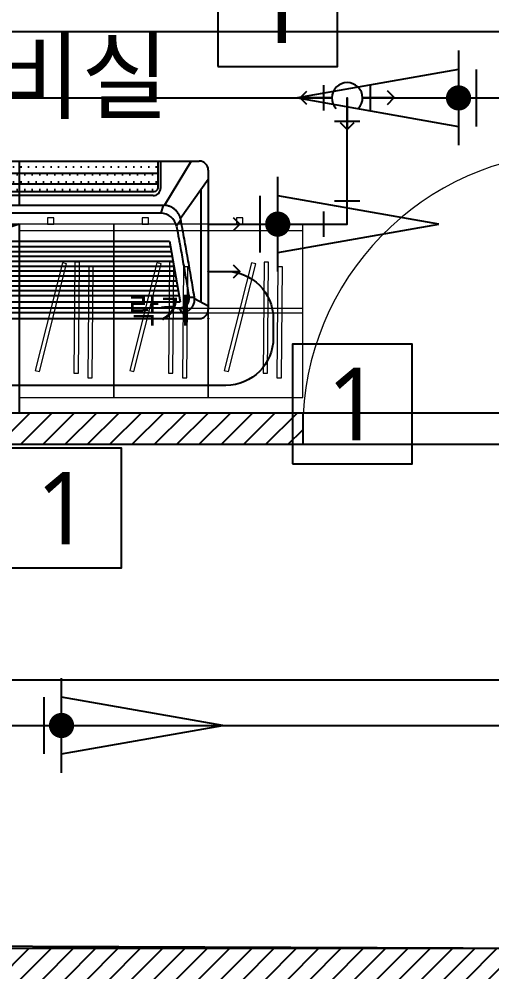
# Model space of a CAD drawing. Extents: x 11551484 to 2613213153046, y -2602833546311 to 14142.
# Drawn here: x 23018418 to 23019918, y -28525168 to -28522143 of the extents above; entities that cross this region are included whole.
import ezdxf
from ezdxf.enums import TextEntityAlignment as Align

# ---------------------------------------------------------------- set-up
doc = ezdxf.new("R2010")
doc.units = 0
doc.header["$LTSCALE"] = 1000
doc.header["$MEASUREMENT"] = 0
doc.header["$PDMODE"] = 35
doc.linetypes.add('DH-HID2', pattern=[1.2000000000000002, 0.8, -0.4])
doc.layers.get('0').update_dxf_attribs({"linetype": 'CONTINUOUS'})
for name, color, linetype in [('03-TEXT', 3, 'CONTINUOUS'), ('04_FUR', 6, 'CONTINUOUS'), ('3 가구-붙박이', 6, 'CONTINUOUS'), ('DVM_DRAIN', 5, 'CONTINUOUS'), ('DVM_DRAIN_MARK', 7, 'CONTINUOUS'), ('DVM_INDOOR', 7, 'CONTINUOUS'), ('DVM_PIPE', 3, 'CONTINUOUS'), ('DVM_ROOM', 2, 'CONTINUOUS'), ('DVM_UNIT_BP', 7, 'CONTINUOUS'), ('DVM_UNIT_DP', 4, 'CONTINUOUS'), ('DVM_UNIT_LP', 3, 'CONTINUOUS'), ('FU-FURM', 251, 'DH-HID2'), ('wall', 3, 'CONTINUOUS'), ('WINDOW', 4, 'CONTINUOUS')]:
    doc.layers.add(name, color=color, linetype=linetype)
doc.layers.add('Arch', color=8, linetype='CONTINUOUS', lineweight=0)
doc.styles.add('DVM_DEFAULT', font='malgun.ttf')
doc.styles.add('맑은 고딕', font='malgun.ttf')
doc.styles.add('코레일둥고', font='H2GTRE.TTF')
pattern_1 = [(45, (-34694.73136349209, 110.6576521303505), (-35.35533905932738, 35.35533905932738), [])]

# ---------------------------------------------------------------- blocks, each defined once
blk = doc.blocks.new('$DorLib2D$00000001')
for p, q in [((0.45, 0.9750000000000001), (0.5000000000000002, 0.9750000000000001)), ((0.45, 0), (0.45, 0.9750000000000001)), ((0.5, 0), (0.5, 0.9750000000000001)), ((0.5, 0), (0.45, 0))]:
    blk.add_line(p, q)
at = {"lineweight": 13}
blk.add_arc((0.475, 0), 0.975, 91.4692835813538, 180, dxfattribs=at)
blk = doc.blocks.new('arrttt')
at = {"layer": 'Arch', "color": 6}
for p, q in [((883190.8091866482, 53558.69435824384), (882890.8091866482, 53558.69435824384)), ((882890.8091866482, 53558.69435824384), (882890.8091866482, 53008.69435824384)), ((883190.8091866482, 53008.69435824384), (883190.8091866482, 53558.69435824384)), ((882958.8985705156, 53496.28628451897), (882955.7710362856, 53144.11944006763)), ((882972.8981335749, 53496.17567644276), (882958.8985705156, 53496.28628451897)), ((882969.7705993449, 53144.00883199142), (882972.8981335749, 53496.17567644276)), ((883002.7963182068, 53482.13487960871), (882999.6687839768, 53129.96803515738)), ((883016.7958812664, 53482.0242715325), (883002.7963182068, 53482.13487960871)), ((883013.6683470361, 53129.85742708117), (883016.7958812664, 53482.0242715325)), ((883126.3991924241, 53476.32548065305), (883039.9940775736, 53134.9086914806)), ((883053.5695452989, 53131.48718946458), (883139.9746601492, 53472.90397863726)), ((883139.9746601492, 53472.90397863726), (883126.3991924241, 53476.32548065305)), ((882890.8091866482, 53291.19435824384), (883190.8091866482, 53291.19435824384)), ((882890.8091866482, 53276.19435824384), (883190.8091866482, 53276.19435824384)), ((882955.7710362856, 53144.11944006763), (882969.7705993449, 53144.00883199142)), ((882999.6687839768, 53129.96803515738), (883013.6683470361, 53129.85742708117)), ((883039.9940775736, 53134.9086914806), (883053.5695452989, 53131.48718946458)), ((883190.8091866482, 53028.69435824384), (882890.8091866482, 53028.69435824384)), ((882890.8091866482, 53008.69435824384), (883190.8091866482, 53008.69435824384)), ((883100.8091866482, 53008.69435824384), (883080.8091866482, 53008.69435824384)), ((883080.8091866482, 53008.69435824384), (883080.8091866482, 52988.69435824384)), ((883100.8091866482, 52988.69435824384), (883100.8091866482, 53008.69435824384)), ((883080.8091866482, 52988.69435824384), (883100.8091866482, 52988.69435824384))]:
    blk.add_line(p, q, dxfattribs=at)
blk = doc.blocks.new('DVM_BACKGROUND')
at = {"layer": 'wall', "ltscale": 10}
h = blk.add_hatch(dxfattribs=at)
h.set_pattern_fill('_USER', color=256, scale=50, angle=45, pattern_type=0)
h.set_pattern_definition(pattern_1)
h.paths.add_polyline_path([(11483101.33441699, -14250165.27273537), (11483101.33441699, -14249350.30844779), (11483101.33441697, -14248172.45241224), (11482901.33441697, -14248172.45241224), (11482901.33441697, -14250865.27273537), (11483101.334417, -14250865.27273537), (11483701.334417, -14250865.27273537), (11485833.83441696, -14250865.27273535), (11485833.83441696, -14250965.27273534), (11485883.83441696, -14250965.27273534), (11485933.83441696, -14250965.27273534), (11485933.83441697, -14250865.27273535), (11487611.33441698, -14250865.27273532), (11487611.33441698, -14250765.27273533), (11486711.33441698, -14250765.27273533), (11484901.334417, -14250765.27273536), (11483101.334417, -14250765.27273537)])
h.paths.add_polyline_path([(11487035.59672494, -14250519.50567434), (11487035.59672494, -14250371.95011878), (11487283.37450271, -14250371.95011878), (11487283.37450271, -14250519.50567434)], flags=9)
h.paths.add_polyline_path([(11485452.37260745, -14250535.64348578), (11485452.37260745, -14250380.31015245), (11486298.928163, -14250380.31015245), (11486298.928163, -14250535.64348578)], flags=9)
h.paths.add_polyline_path([(11483345.26733543, -14248763.00546598), (11483345.26733543, -14248615.44991042), (11483953.26733543, -14248615.44991042), (11483953.26733543, -14248763.00546598)], flags=9)
h.paths.add_polyline_path([(11484017.57913039, -14250535.64922801), (11484017.57913039, -14250377.87145024), (11484635.24579705, -14250377.87145024), (11484635.24579705, -14250535.64922801)], flags=9)
h.paths.add_polyline_path([(11484497.14655977, -14248911.60871928), (11484497.14655977, -14248764.05316373), (11484850.70211533, -14248764.05316373), (11484850.70211533, -14248911.60871928)], flags=9)
h.paths.add_polyline_path([(11484496.49393807, -14248801.81602343), (11484496.49393807, -14248654.26046788), (11484851.27171585, -14248654.26046788), (11484851.27171585, -14248801.81602343)], flags=9)
h.paths.add_polyline_path([(11485363.32209256, -14249918.30686888), (11485363.32209256, -14249469.28311686), (11487415.00284941, -14249469.28311686), (11487415.00284941, -14249918.30686888)], flags=9)
h.paths.add_polyline_path([(11484919.24945913, -14247737.56109879), (11485422.55881165, -14247737.56109879), (11485422.55881165, -14248101.71649447), (11484919.24945913, -14248101.71649447)], flags=9)
h.paths.add_polyline_path([(11486551.77395244, -14247341.34964989), (11487280.46459992, -14247341.34964989), (11487280.46459992, -14247740.45180816), (11486551.77395244, -14247740.45180816)], flags=9)
h.paths.add_polyline_path([(11482261.67988832, -14249525.99063136), (11482261.67988832, -14248811.73451625), (11482660.78204659, -14248811.73451625), (11482660.78204659, -14249525.99063136)], flags=9)
h.paths.add_polyline_path([(11481880.90492341, -14251923.92021739), (11481880.90492341, -14251206.62525336), (11482280.00708168, -14251206.62525336), (11482280.00708168, -14251923.92021739)], flags=9)
h.paths.add_polyline_path([(11481886.7345255, -14249829.5359551), (11481886.7345255, -14249108.18919251), (11482285.83668377, -14249108.18919251), (11482285.83668377, -14249829.5359551)], flags=9)
h.paths.add_polyline_path([(11483748.92647042, -14247341.34964989), (11484473.31208193, -14247341.34964989), (11484473.31208193, -14247740.45180816), (11483748.92647042, -14247740.45180816)], flags=9)
h = blk.add_hatch(dxfattribs=at)
h.set_pattern_fill('_USER', color=256, scale=50, angle=45, pattern_type=0)
h.set_pattern_definition(pattern_1)
h.paths.add_polyline_path([(11482901.33441697, -14250865.27273537), (11482901.33441697, -14255272.95241223), (11483101.33441704, -14255272.95241223), (11483101.334417, -14252465.27273537), (11483101.334417, -14251665.27273537), (11483101.334417, -14250865.27273537)])
h.paths.add_polyline_path([(11485833.83441697, -14251865.27273535), (11485833.83441697, -14252565.27273535), (11485833.83441697, -14255272.95241223), (11485933.83441697, -14255272.95241223), (11485933.83441697, -14254268.70628947), (11485933.83441697, -14253468.70628947), (11485933.83441697, -14252565.27273534), (11488565.83441695, -14252565.27273533), (11488566.33441695, -14252565.77273533), (11488566.33441695, -14252665.27273532), (11488616.33441695, -14252665.27273532), (11488666.33441695, -14252665.27273532), (11488666.33441694, -14252465.27273532), (11485933.83441697, -14252465.27273535), (11485933.83441696, -14251865.27273534)])
h.paths.add_polyline_path([(11488616.33441698, -14255473.45241223), (11488666.33441698, -14255473.45241222), (11488666.33441698, -14255272.95241222), (11488666.33441697, -14253565.27273532), (11488566.33441696, -14253565.27273533), (11488566.33441698, -14255272.95241223), (11488566.33441698, -14255372.95241223), (11488566.33441698, -14255473.45241223)])
h.paths.add_polyline_path([(11481880.90492341, -14254179.65933639), (11481880.90492341, -14253458.56581121), (11482280.00708168, -14253458.56581121), (11482280.00708168, -14254179.65933639)], flags=9)
at = {"layer": '3 가구-붙박이', "ltscale": 30}
blk.add_line((11486711.33441698, -14250165.27273537), (11484901.334417, -14250765.27273537), dxfattribs=at)
blk.add_lwpolyline([(11486711.33441698, -14250765.27273533), (11484901.334417, -14250765.27273533), (11484901.334417, -14250165.27273537), (11486711.33441698, -14250165.27273537)], close=True, dxfattribs=at)
at = {"layer": 'wall', "ltscale": 10}
for p, q in [((11487611.33441698, -14250765.27273533), (11483101.334417, -14250765.27273537)), ((11487611.33441698, -14250765.27273533), (11487611.33441698, -14250865.27273532)), ((11487611.33441698, -14250865.27273533), (11485933.83441697, -14250865.27273535)), ((11488666.33441694, -14252465.27273532), (11485933.83441697, -14252465.27273534))]:
    blk.add_line(p, q, dxfattribs=at)
at = {"layer": '04_FUR', "rotation": 180}
for p in [(12369902.14360363, -14197156.57837713), (12370202.14360363, -14197156.57837713), (12370502.14360363, -14197156.57837713)]:
    blk.add_blockref('arrttt', p, dxfattribs=at)
at = {"layer": 'WINDOW', "xscale": -900, "yscale": -900, "zscale": -900, "rotation": 180}
blk.add_blockref('$DorLib2D$00000001', (11488061.33441698, -14250815.27273532), dxfattribs=at)
at = {"layer": '03-TEXT', "style": '맑은 고딕'}
blk.add_text('직원실/탕비실', height=222.2222222222222, dxfattribs=at).set_placement((11485406.448099, -14249585.17482379), align=Align.TOP_LEFT)
at = {"layer": 'FU-FURM', "style": '코레일둥고'}
blk.add_text('락커', height=80, dxfattribs=at).set_placement((11487056.48561383, -14250479.172341))
blk = doc.blocks.new('DVM_DP_VEC')
at = {"layer": 'DVM_UNIT_DP', "color": 0}
blk.add_line((0, 0), (100, 0), dxfattribs=at)
blk.add_lwpolyline([(78.78679656440357, 21.21320343559637), (100, 0), (78.78679656440357, -21.21320343559637)], dxfattribs=at)
blk.add_point((0, 0), dxfattribs=at)
blk = doc.blocks.new('DVM_LP_VEC')
at = {"layer": 'DVM_UNIT_LP', "color": 0}
blk.add_line((0, 0), (100, 0), dxfattribs=at)
blk.add_lwpolyline([(78.78679656440357, 21.21320343559637), (100, 0), (78.78679656440357, -21.21320343559637)], dxfattribs=at)
blk.add_point((0, 0), dxfattribs=at)
blk = doc.blocks.new('DVM_ID_CST_WF1W_AP_970X135X410_T_BLO')
at = {"layer": 'DVM_INDOOR'}
h = blk.add_hatch(dxfattribs=at)
h.set_pattern_fill('DOTS', color=0, scale=15)
h.set_pattern_definition([(0, (0.0003496646069152121, -0.09714505920308886), (11.90625, 23.8125), [0, -23.8125])])
h.paths.add_polyline_path([(427.7677599780375, 403.0051856108724, 0.414213562372542), (439.7677599780149, 415.0051856108725), (439.767759978015, 426.8167993794647), (-439.7670373938232, 426.8167993794648), (-439.7670373938232, 415.0051856108725, 0.4142135623736464), (-427.7670373938006, 403.0051856108724)])
h.paths.add_polyline_path([(-439.7670373938232, 461.5746551591514), (-439.7670373938232, 426.8167993794648), (439.7677599780149, 426.8167993794647), (439.7677599780149, 461.5746551591515)])
h.paths.add_polyline_path([(-439.7670373938232, 500.0072533002758), (-439.7670373938232, 461.5746551591514), (439.7677599780149, 461.5746551591515), (439.7677599780149, 499.9927466878061)])
at = {"layer": 'DVM_INDOOR', "color": 0}
for p, q in [((-571.4990598701573, 500.0094260231808), (571.5009401298428, 499.990573945807)), ((-545.4900229083936, 500.0089970429732), (-461.030374221046, 359.8761124277978)), ((-448.4634829360526, 499.9926032529292), (-448.4634829360526, 413.5951200376015)), ((0.0003612920958175891, 499.4283078184637), (0.0003612920958175891, 359.8821821272629)), ((448.4642055202443, 499.9926032529292), (448.4642055202443, 413.5951200376015)), ((545.491903168079, 500.0089970429732), (461.0322544807315, 359.8761124277978)), ((-599.9995299350786, 471.5094260270573), (-599.9995299350786, 28.5094260348105)), ((-439.6487621943843, 461.5746551591514), (439.7677599780149, 461.5746551591515)), ((600.0004700649214, 471.4905739496835), (600.0004700649214, 28.49057395743668)), ((-511.5392769307662, 319.3819922798672), (-599.9995299350786, 442.4832492327834)), ((439.7677599780149, 426.8167993794647), (-439.7670373938232, 426.8167993794648)), ((511.5411571904516, 319.3819922798672), (600.001410194764, 442.4832492327834)), ((-576.7856731563688, 410.0078044116944), (-576.7856731563688, 52.8196653084136)), ((576.7863884121195, 410.0078044250793), (576.7863884121194, 52.85681538480305)), ((425.4642055202442, 390.5951200376015), (-425.6456984023123, 390.5951200376034)), ((-461.030374221046, 359.8761124277978), (460.864802429351, 359.8882496373798)), ((-456.7012947595977, 359.876169422287), (-449.8262625753444, 334.7326790564393)), ((448.4619465166802, 334.7329617396376), (-448.4613554322693, 334.7326016648243)), ((456.7053250291463, 359.8881948757862), (449.8132476263348, 334.7342913305408)), ((-513.0335569589384, 313.227332262455), (-499.2988562865949, 293.7900992585036)), ((513.0342722146892, 313.2273322624525), (499.2995715422561, 293.7900992585048)), ((-476.8691402362415, 245.7597731332264), (-511.1463967359131, 53.39360460217856)), ((-476.8691402362433, 245.7597731332266), (476.869855491873, 245.7597731332266)), ((476.8698554918732, 245.7597731332266), (511.1667994104088, 53.39360460217856)), ((-482.6080843217968, 213.5524497389874), (482.6120957862732, 213.5524497389874)), ((-479.7912322273677, 229.3608049009347), (479.7936258101134, 229.3608049009347)), ((-488.1692921244019, 182.3425937984354), (488.1764977134545, 182.3425937984354)), ((-485.3887959221527, 197.9469173546961), (485.3944045107752, 197.9469173546961)), ((-493.6936343020755, 151.3396301165635), (493.7040128416355, 151.3396301165635)), ((-490.9136592278325, 166.9410290689291), (490.9224410662761, 166.9410290689291)), ((-496.4732692096385, 135.7401402014881), (496.4852442549376, 135.7401402014881)), ((-502.0670361433858, 104.3475603224379), (502.082224013861, 104.3475603224379)), ((-499.2525220345811, 120.1427945586584), (499.2660933661667, 120.1427945586584)), ((-556.6926943567372, 63.38787146065474), (-599.9995299350786, 40.60998617261016)), ((-556.1505670930944, 68.44762483789405), (-538.9118146675594, 68.44762483789405)), ((-507.5875860502828, 73.3658791081211), (507.6059446931439, 73.3658791081211)), ((-504.8097190014089, 88.95544768650595), (504.8264821539148, 88.95544768650595)), ((538.9125299232195, 68.46078648941202), (556.1512823488431, 68.44762483789142)), ((556.6937252461644, 63.38770585423581), (600.0004700649214, 40.6899388878962)), ((-509.1673464636715, 33.32039268178002), (-514.6005191329434, 19.49134255372971)), ((-511.1463967359131, 53.39360460217856), (511.1667994104085, 53.39360460217856)), ((509.1680617193318, 33.32039268178002), (-509.1673464636715, 33.32039268178002)), ((0.0003576278308027585, 33.32039268178002), (0.0003881806525782849, 19.49141748498572)), ((509.1680617193318, 33.32039268178002), (514.6012343886863, 19.49134255372709)), ((-571.5, 0), (571.5, 0)), ((-518.588622010773, 19.66940395804837), (-530.8782315779408, 0.008756043305133118)), ((-514.6004580273811, 19.49149241624435), (514.6012343886863, 19.49134255372709)), ((518.5893372665213, 19.66940395804587), (530.8807938719937, -0.008756085566345509))]:
    blk.add_line(p, q, dxfattribs=at)
for points in [[(-439.7670373938232, 499.9927466878061), (-439.7670373938232, 415.0051856108724, 0.414213562372544), (-427.7670373938458, 403.0051856108724)], [(439.7677599780149, 499.9927466878061), (439.7677599780149, 415.0051856108724, -0.414213562372544), (427.7677599780374, 403.0051856108724), (-427.8324047024502, 403.0051856092625)]]:
    blk.add_lwpolyline(points, format="xyb", dxfattribs=at)
for centre, radius, start, end in [((-571.4995299350786, 471.5094260270573), 28.5, 89.99905499171612, 180), ((571.5004700649215, 471.4905739496835), 28.5, 0, 89.99905499171611), ((-425.4634829360526, 413.5951200376015), 23, 180, 270.0000000000001), ((425.4642055202443, 413.5951200376015), 23, 269.9999999999999, 0), ((-448.4613345565796, 282.7326016648281), 52, 90.00002300171, 169.5496180705391), ((448.4619673923672, 282.7329617396417), 52, 10.44983575181685, 90.0000230017069), ((-571.4914828504978, 28.50804584568638), 28.50804711799102, 179.9972260810626, 269.9828821411303), ((571.5085142349991, 28.49195459122097), 28.491955863373, 269.9828783344734, 359.997223620263)]:
    blk.add_arc(centre, radius, start, end, dxfattribs=at)
for points, knots in [([(-461.0303742826957, 359.8761123591447), (-461.0713464346616, 359.8750692814621), (-461.1532895920034, 359.8729831552875), (-461.2761936597879, 359.8695168083795), (-461.3990870283174, 359.8658036399003), (-461.5219685477475, 359.8618194032831), (-461.6448378302766, 359.8575705301053), (-461.7676942754322, 359.853055274809), (-461.8905373081193, 359.8482738952109), (-462.0133663042764, 359.8432257864219), (-462.1361806331149, 359.8379105547832), (-462.2589796612872, 359.8323277492408), (-462.3817627556425, 359.8264769331826), (-462.5045292826762, 359.8203576651851), (-462.6272786086784, 359.8139695041755), (-462.7500100996931, 359.8073120080516), (-462.872723121531, 359.8003847340538), (-462.9954170397657, 359.7931872386685), (-463.1180912197365, 359.785719077657), (-463.2407450265466, 359.7779798060507), (-463.3633778250651, 359.7699689781551), (-463.485988979927, 359.7616861475508), (-463.6085778555334, 359.7531308670995), (-463.7311438160527, 359.7443026889349), (-463.8536862254184, 359.735201164504), (-463.9762044473368, 359.725825844426), (-464.0986978452652, 359.7161762790302), (-464.2211657873941, 359.7062520159616), (-464.3436076645592, 359.6960526060674), (-464.466022991151, 359.6855787508627), (-464.5884113074208, 359.6748311450542), (-464.7107721583591, 359.6638104854534), (-464.8331050889187, 359.6525174694346), (-464.9554096439788, 359.6409527954197), (-465.0776853684074, 359.6291171628666), (-465.1999318068431, 359.6170112718142), (-465.322148504508, 359.6046358246982), (-465.4443350041713, 359.591991519524), (-465.566490857479, 359.5790790753416), (-465.6886155826749, 359.5658991371608), (-465.810708822378, 359.5524526307844), (-466.2961797340772, 359.4979113800378), (-467.0829308002071, 359.4001230329179), (-468.1078434240903, 359.2518765203109), (-468.948107831071, 359.1152589949633), (-469.4795561141054, 359.0203874047833), (-469.757763830245, 358.96814065136), (-469.8396561624802, 358.9526421014348), (-469.9144083598774, 358.9383934583842), (-470.0036569248791, 358.9215354209061), (-470.1265483415398, 358.898084404137), (-470.2942496731052, 358.8657000275525), (-470.7447386649073, 358.7771977634714), (-471.420632381702, 358.63686080852), (-472.2842237151613, 358.4419993154387), (-473.0835486450144, 358.248291742498), (-473.7172857876312, 358.0845318171427), (-474.214906001604, 357.9499895251687), (-474.5851992127812, 357.8469521069631), (-474.9775503908543, 357.734565165359), (-475.3868311734689, 357.6138212067856), (-475.7627834398857, 357.4995286986646), (-476.044915385168, 357.411820157955), (-476.2210385665746, 357.3563328423353), (-476.3158459037693, 357.3265364702408), (-476.3871019437543, 357.3039704138394), (-476.4698564159573, 357.2777478121517), (-476.6240541531895, 357.2277952400953), (-476.8869778133037, 357.1413141223099), (-477.2379323819721, 357.0233284588327), (-477.5915997349873, 356.901488044038), (-477.8634829967755, 356.8057915184335), (-478.04411048101, 356.7412283473702), (-478.1635102402511, 356.6975736385251), (-478.2843023395433, 356.65358412777), (-478.4311243780057, 356.599748699213), (-478.6361386089893, 356.5238821288729), (-479.0057709585676, 356.385330390863), (-479.5163830570007, 356.1888139516696), (-480.1438537238153, 355.9380841488175), (-480.7578777157491, 355.6837925004508), (-481.319616060716, 355.4429168367611), (-481.776812531745, 355.2411492988574), (-482.0982082472904, 355.0961255527544), (-482.367375462675, 354.9726694848951), (-482.586565704346, 354.8709701069396), (-482.7986856454982, 354.7712708946158), (-482.9688148044984, 354.6905224988707), (-483.1563078980475, 354.6006432040908), (-483.3610652749537, 354.5014371676459), (-483.5829787346079, 354.3926959943872), (-483.8219390757313, 354.2742130475985), (-484.0777796983771, 354.1456751578823), (-484.2857610132705, 354.0400221723064), (-484.5034651316319, 353.9277827036945), (-484.7616044446054, 353.7935847174594), (-485.0781018663868, 353.626312733643), (-485.3455089374609, 353.4827433015532), (-485.6556468746339, 353.3146358078919), (-486.0318579974933, 353.1071782588052), (-486.389713230983, 352.9039790274807), (-486.6644523598031, 352.7456936920123), (-487.0049232365975, 352.5479460620298), (-487.50499479632, 352.2510198761146), (-488.0827684004475, 351.8976219102701), (-488.5878569598431, 351.5803847404074), (-489.0359274949788, 351.2916015595021), (-489.4862069984638, 350.9955084603778), (-489.8949910842675, 350.7207921401109), (-490.2566692606083, 350.4726871517047), (-490.5154444893851, 350.2926801723666), (-490.7290939453453, 350.14213290247), (-490.9710650211341, 349.9700844600443), (-491.2452826320132, 349.7726977890177), (-491.6134580776536, 349.5034155614705), (-491.9797672686591, 349.2304865714531), (-492.2942379724946, 348.9913756187578), (-492.5151186913595, 348.8212142618406), (-492.6871045786982, 348.6877670309502), (-492.8382169534605, 348.5694512154574), (-492.9325145094206, 348.4952061210625), (-492.9765505125122, 348.4603752504585), (-493.0100074576278, 348.4338854189892), (-493.0545197365923, 348.39857251684), (-493.1005602406999, 348.3619666597278), (-493.1434181496165, 348.3278451220529), (-493.1720779638731, 348.3049406364512), (-493.1900333940041, 348.290637734463), (-493.1982896020775, 348.2840720380464), (-493.206545853528, 348.2774463073363), (-493.2113630460044, 348.2736593509891), (-493.212703040494, 348.2725614354194), (-493.2128593037244, 348.2723263976803), (-493.2130431638393, 348.2721286997096), (-493.213231095247, 348.2719586536656), (-493.2133937287911, 348.2717845625245), (-493.2135876217787, 348.2717094585419), (-493.2137173005904, 348.2715508008743), (-493.213840825061, 348.2713908896648), (-493.2140195384602, 348.2712936119462), (-493.2141665111958, 348.2711569163496), (-493.214325382892, 348.271027190025), (-493.2145291946103, 348.2709716434575), (-493.2146602122896, 348.2708083031268), (-493.2147730830411, 348.2706415500315), (-493.214947105794, 348.2705346061769), (-493.2150858858383, 348.2703904097029), (-493.215237465959, 348.2702528218735), (-493.2154343123887, 348.2701867911633), (-493.2155726527149, 348.2700357718368), (-493.2157042304216, 348.2698828262788), (-493.215887723627, 348.2697956004833), (-493.216042475635, 348.2696666307442), (-493.216208728526, 348.2695450612396), (-493.2164177863267, 348.2694997228919), (-493.2165497028143, 348.269333575549), (-493.2166573063164, 348.2691635983063), (-493.2168288768526, 348.2690517558729), (-493.2169638343717, 348.2689037053293), (-493.2171115654148, 348.2687620554086), (-493.2173063924531, 348.2686909863878), (-493.2174405289159, 348.2685362574813), (-493.2175680076507, 348.2683797660395), (-493.2177491481359, 348.2682875407698), (-493.2178998358904, 348.2681547695049), (-493.2180625032929, 348.2680291626284), (-493.2182681167451, 348.267978653659), (-493.218403556089, 348.2678190107512), (-493.2185204527279, 348.2676554848833), (-493.2186969347265, 348.2675537230481), (-493.2188394122818, 348.2674133578194), (-493.2189948481148, 348.2672798484408), (-493.2191936783245, 348.2672187730814), (-493.21933618095, 348.2670714396687), (-493.2194721030637, 348.2669221524105), (-493.219658298161, 348.2668388081678), (-493.2204006690727, 348.2662687971999), (-493.2227923919588, 348.2643032180353), (-493.228077013481, 348.2601182474047), (-493.2367489501414, 348.2531475758321), (-493.2489018339609, 348.2434225021821), (-493.2645058486028, 348.2309088944672), (-493.3025320760075, 348.2004040281228), (-493.3594742974965, 348.1546116057569), (-493.4318162918421, 348.0962222550008), (-493.498334925865, 348.0423495761416), (-493.5613352071944, 347.9911572347565), (-493.6231112663663, 347.9407955304175), (-493.7053647152738, 347.8735147922632), (-493.8079967233434, 347.7891947622), (-493.930898828504, 347.6877048498334), (-494.0534237045638, 347.5857684054845), (-494.1756318323303, 347.4834615008438), (-494.2975810694425, 347.3808548753549), (-494.4191823527096, 347.2778448476733), (-494.5404759607302, 347.1744818845173), (-494.6615099973865, 347.0708239388119), (-494.7821409464248, 346.9667058571824), (-494.9024419499722, 346.8622159697304), (-495.0224807609379, 346.7574338754337), (-495.1421638058421, 346.6522545060377), (-495.2615335504761, 346.546729033136), (-495.3806366429199, 346.4409117180537), (-495.4993461948761, 346.3346620525342), (-495.6177261017847, 346.2280546711045), (-495.7358366035605, 346.1211580451817), (-495.853584955046, 346.0138718391924), (-495.9710128232798, 345.9062446082762), (-496.0881714041327, 345.7983335936158), (-496.2049019149595, 345.6899686762502), (-496.3212857308395, 345.5812411101223), (-496.4373974295831, 345.4722322989861), (-496.5531390850422, 345.3628400876493), (-496.6685548673865, 345.2531139545576), (-496.7836926904247, 345.1431056985694), (-496.8984223082757, 345.0326811469013), (-497.0128092928041, 344.9219115572997), (-497.1269153214189, 344.8108621839809), (-497.2406455084549, 344.6994376640206), (-497.3540426979353, 344.5876844439202), (-497.4671577174172, 344.4756553968164), (-497.5798397029312, 344.3632001986323), (-497.692165554686, 344.2503992346885), (-497.8042061648232, 344.137324702856), (-497.915863943055, 344.0238821527326), (-498.0271830752677, 343.9101176935332), (-498.1382117116275, 343.796079769482), (-498.2488196505828, 343.6816435643826), (-498.3590724408841, 343.5668754317493), (-498.4690314755767, 343.4518359409664), (-498.5786025274797, 343.3364372576514), (-498.687827644269, 343.2207218740983), (-498.7967588703746, 343.1047402414166), (-498.9052318165004, 342.9883400451631), (-499.0133308817615, 342.871603269467), (-499.1211326734335, 342.7546023906033), (-499.2285397299597, 342.6372495775879), (-499.3355957278366, 342.5195873491357), (-499.442347402877, 342.4016595388419), (-499.5486681017539, 342.2833533082814), (-499.6546214763871, 342.1647287068038), (-499.760267014206, 342.0458404818264), (-499.8655133442455, 341.926609609723), (-499.9704015605794, 341.8070748342184), (-500.0749799929599, 341.6872797941025), (-500.1791058009919, 341.5671014589828), (-500.2828517658957, 341.4466058761089), (-500.3862844748912, 341.3258520580688), (-500.489312403259, 341.2047639452811), (-500.5919763494271, 341.0833786154001), (-500.694322724371, 340.9617365943022), (-500.8132060635503, 340.8194009647702), (-500.9484760367548, 340.6562491828408), (-501.0830180263604, 340.4925192248446), (-501.2001773887373, 340.3488072066738), (-501.3002791118934, 340.2253795327308), (-501.3999120000442, 340.1015841179067), (-501.499150713006, 339.9774840006762), (-501.5980636885608, 339.8531355401032), (-501.712968963893, 339.7076895666971), (-501.8437053959015, 339.5410210517448), (-501.9898871153766, 339.3528502634768), (-502.1351892907198, 339.1640177318563), (-502.2796392724172, 338.9745691303805), (-502.4232469116089, 338.7845001112448), (-502.5659381399703, 338.5937787449313), (-502.7077167299542, 338.4023965982366), (-502.848633688161, 338.2104192150742), (-502.9886897761012, 338.0178388785601), (-503.1278132220343, 337.8246318198407), (-503.265999425121, 337.6307767176784), (-503.36546946559, 337.4900857100947), (-503.4271953648988, 337.4023275905383), (-503.4519155655898, 337.3671285421976), (-503.477872679036, 337.3301091493042), (-503.5050617897227, 337.2912659653039), (-503.5334816083894, 337.2505981599562), (-503.561220689159, 337.2108108334191), (-503.5845746187058, 337.1773135325931), (-503.5997253941282, 337.1554374565924), (-503.6067441515117, 337.1454259185917), (-503.6088658722015, 337.1423133152038), (-503.6095030185195, 337.1413798780118), (-503.6101972162969, 337.1403623786812), (-503.610891446968, 337.139344901925), (-503.6115856420474, 337.1383274004576), (-503.6122798198853, 337.1373098869497), (-503.6129739755647, 337.136292358007), (-503.6136681104022, 337.1352748145392), (-503.6143622240447, 337.1342572563033), (-503.6150563165868, 337.1332396833649), (-503.6157503880024, 337.1322220957072), (-503.616444438298, 337.1312044933349), (-503.6171384674717, 337.1301868762475), (-503.6178324755233, 337.1291692444457), (-503.6185264624526, 337.12815159793), (-503.6192204282593, 337.1271339367003), (-503.619914372943, 337.1261162607578), (-503.6206082965032, 337.1250985701025), (-503.6213021989399, 337.1240808647348), (-503.6219960802525, 337.1230631446553), (-503.622689940441, 337.1220454098645), (-503.6233837795046, 337.1210276603627), (-503.6240775974425, 337.12000989615), (-503.6247713942585, 337.1189921172293), (-503.6254651699364, 337.1179743235905), (-503.6261589245346, 337.1169565152742), (-503.626852657834, 337.1159386921307), (-503.6275463706502, 337.1149208547211), (-503.6282400599378, 337.1139030009529), (-503.6289221757722, 337.1129021030162), (-503.6295579976761, 337.1119690288821), (-503.6305078350445, 337.1105754097663), (-503.6338195109672, 337.1057076602721), (-503.6447124991719, 337.0899972861662), (-503.6677433835041, 337.0564707105405), (-503.7060438348576, 337.0007948691265), (-503.7594439775366, 336.9228522541148), (-503.827882046997, 336.8225997465619), (-503.9083919846973, 336.7040734823759), (-503.9951873529826, 336.5755441646997), (-504.0825588902508, 336.4453361134484), (-504.1676868261432, 336.3176843933307), (-504.2505911609214, 336.1926040507088), (-504.3312931914079, 336.0701107445795), (-504.4098133785681, 335.950219405157), (-504.4861718882985, 335.8329446092123), (-504.5603884262578, 335.7183004796478), (-504.6324823450082, 335.6063007567447), (-504.7024723596119, 335.4969586499624), (-504.7703775182338, 335.3902873742739), (-504.9445588661374, 335.1151656775381), (-505.2221979818632, 334.6684789888491), (-505.6076232728651, 334.0286459825086), (-506.0130509815142, 333.3322649441981), (-506.3515225242049, 332.7284885645792), (-506.5816130521216, 332.3067205741442), (-506.6788967618197, 332.1264649621922), (-506.7246247390226, 332.0414529254124), (-506.7506307714716, 331.9929330071943), (-506.7779658424708, 331.9419183902988), (-506.8226964787627, 331.857296594362), (-506.9041290066236, 331.7023247461454), (-507.024008952988, 331.4717864580061), (-507.1690555673129, 331.189275937793), (-507.3248121772847, 330.8809544814796), (-507.4797965002081, 330.5691349912524), (-507.632732404136, 330.2563344465333), (-507.7836180546599, 329.9425671628422), (-507.9324603399327, 329.6278513415197), (-508.064459220536, 329.3439411071775), (-508.1728824101015, 329.1075177133043), (-508.2511368582354, 328.9353148159215), (-508.3067964023539, 328.8120334387046), (-508.3509168606115, 328.7138392629881), (-508.4246939947104, 328.5501832427967), (-508.5483699780098, 328.2705524982528), (-508.7305659133942, 327.8480578120112), (-508.9507440578063, 327.322982442669), (-509.1702991746652, 326.7822372529799), (-509.3649409616385, 326.2881847943656), (-509.5126130605643, 325.904040930434), (-509.6158236009885, 325.6292888448856), (-509.6899206952539, 325.4290928538886), (-509.7491498851241, 325.2681755252354), (-509.8157569182231, 325.0856715441661), (-509.8895625320449, 324.8815147801091), (-509.9703202285264, 324.655615895255), (-510.0408892876646, 324.4558468904551), (-510.0993722509818, 324.2883940930029), (-510.1439511688623, 324.1594696130498), (-510.1892636259333, 324.0271742861601), (-510.2352807732955, 323.8914989285664), (-510.2819820570803, 323.7524374278891), (-510.3293439035103, 323.6099827397294), (-510.3773428603583, 323.4641280083636), (-510.425954721924, 323.3148662639622), (-510.4751547683118, 323.1621905150653), (-510.5249176982843, 323.0060937311806), (-510.5752176386331, 322.8465688508863), (-510.6260282470264, 322.683608802522), (-510.6773226300731, 322.5172064985912), (-510.7290733288912, 322.347354845302), (-510.7812523201151, 322.174046751997), (-510.8338310133065, 321.9972751387729), (-510.886780249403, 321.8170329444027), (-510.9400702990531, 321.6333131344075), (-510.9936708602395, 321.446108709082), (-511.0475510588506, 321.2554127124403), (-511.1016794378227, 321.0612182383141), (-511.1560239900116, 320.8635184480531), (-511.2105520235991, 320.6623065444844), (-511.2652306688501, 320.4575759116969), (-511.320024943843, 320.2493196128819), (-511.3749065917925, 320.0375324853647), (-511.4298216361424, 319.8222032934124), (-511.4848115540269, 319.6033444841502), (-511.5210304807722, 319.456147498619), (-511.5392769307662, 319.3819922798672)], [0, 0, 0, 0, 0.001764710001625698, 0.003529370618493375, 0.005293982243509146, 0.007058545272110827, 0.008823060102966844, 0.01058752712587394, 0.01235194632070891, 0.01411631719642513, 0.01588063927323871, 0.01764491211280482, 0.01940913531855802, 0.02117330853604676, 0.02293743145327849, 0.02470150380105694, 0.02646552535332564, 0.02822949592750999, 0.02999341538486676, 0.03175728363082379, 0.03352110061533865, 0.03528486633323553, 0.03704858082456396, 0.03881224417495116, 0.04057585651595121, 0.04233941802540298, 0.04410292892778397, 0.04586638949457542, 0.04762980025639782, 0.04939316257834039, 0.05115647797052509, 0.05291974787828473, 0.05468297368228422, 0.05644615669863947, 0.05820929817903501, 0.05997239931085269, 0.06173546121728642, 0.06349848495747668, 0.06526147152663847, 0.06702442185618518, 0.06878733681386696, 0.07055021720389902, 0.08805884916942278, 0.1029200028584525, 0.1151366593153826, 0.1247115438933827, 0.1261633876673543, 0.1273248485420242, 0.1283001718163082, 0.1294399409221027, 0.1312355757192111, 0.1336869859118814, 0.1367940478467172, 0.1510030519011308, 0.1634077871428679, 0.1749109716686401, 0.1864145215153534, 0.1915897700965117, 0.1971062505603841, 0.2029638713787736, 0.2091625329225806, 0.2154794019636507, 0.2198826496397384, 0.2218837759489633, 0.2234302270142916, 0.2241616539959857, 0.2251020469743693, 0.2271680143195501, 0.2311406289153521, 0.2370194507864979, 0.2431100872850334, 0.2472467602760261, 0.2494299521600685, 0.2513692703648902, 0.2527206143940439, 0.2549650959541241, 0.2581026073636057, 0.2621329983166878, 0.2719618008867897, 0.2816596220298475, 0.2912266597462142, 0.3005769879825395, 0.3079759853009561, 0.3127439249897269, 0.3157590194684893, 0.3207265943402765, 0.3231480828074483, 0.3258509574659587, 0.3288351935122513, 0.3321007633934455, 0.3356476368649932, 0.3394757810292164, 0.3435851603656398, 0.3479757367606942, 0.3495201787653867, 0.3541315100381924, 0.3605028824282681, 0.3649339661795291, 0.3672000295171146, 0.375692425250424, 0.3834320745857189, 0.3849189889479382, 0.3893450529036144, 0.4003853925743308, 0.4099599751796675, 0.4185070933178612, 0.4260670473263357, 0.4329127293045568, 0.4417115042249566, 0.4472736708826443, 0.451798012872408, 0.4552846395986914, 0.458527599556747, 0.4645822379462354, 0.4698328208841077, 0.4781684939605688, 0.484251469831021, 0.4868431802776811, 0.4901744217302551, 0.4936248331720654, 0.4951071149903015, 0.4953423103364495, 0.4960424314079109, 0.4969446295618702, 0.4977888711471911, 0.4985751565110938, 0.4993034859811544, 0.499368676475171, 0.4995635671754833, 0.4997579563889286, 0.4998236532468631, 0.4998284731465666, 0.499832000381889, 0.4998357284529899, 0.4998400596469758, 0.4998429542100113, 0.4998458543888518, 0.499848739591738, 0.49985161406692, 0.499854481955754, 0.4998573443785027, 0.4998602638927418, 0.4998632189729317, 0.4998661060482749, 0.4998689877733165, 0.4998718474195404, 0.4998747272216385, 0.4998776199965069, 0.4998805484375178, 0.4998834230099971, 0.499886279132751, 0.4998891612685812, 0.4998920148212644, 0.4998949574750482, 0.4998979485403494, 0.4999008394853338, 0.4999037265763551, 0.4999065850908783, 0.4999094767431124, 0.49991236939755, 0.4999152827028483, 0.4999181615608596, 0.4999210258025664, 0.4999238997641895, 0.499926756682461, 0.499929680576573, 0.4999326559324266, 0.4999355402635638, 0.4999384058761218, 0.4999412671667903, 0.4999441372189255, 0.4999470321404173, 0.4999499776985603, 0.4999528500496291, 0.4999557001747068, 0.4999585973048469, 0.4999614890834969, 0.4999959497843635, 0.5000919673554582, 0.5002516763576188, 0.5004750767056564, 0.500762168279883, 0.5011129509259417, 0.5025742049348769, 0.5039085556071908, 0.5051160046086094, 0.5062599934892414, 0.5074039816714822, 0.50854796958163, 0.5108357144109285, 0.5131234592287736, 0.5154112016302771, 0.517698707352656, 0.5199862136671888, 0.5222737187145166, 0.5245609808952734, 0.5268482425051121, 0.5291355020434666, 0.5314225154283142, 0.5337095289347809, 0.5359965417357986, 0.5382833015214131, 0.5405700602632397, 0.5428568181640053, 0.54514331785438, 0.5474298167796084, 0.5497163155977289, 0.5520025477791795, 0.5542887775786127, 0.5565750077097084, 0.5588609703695915, 0.56114693109741, 0.5634328927054968, 0.5657185762406656, 0.5680042566042458, 0.5702899390610963, 0.5725753399277115, 0.5748607374941217, 0.5771461370479384, 0.5794312441055286, 0.5817163459603263, 0.5840014526120688, 0.5862862691293661, 0.588571080195875, 0.5908558945693627, 0.5931404029707276, 0.5954249051255726, 0.5977094133955783, 0.5999936153627987, 0.6022778107570652, 0.6045620104864954, 0.6068458875048196, 0.6091297575356218, 0.611413632627993, 0.6136971842033276, 0.6159807293207723, 0.6182642797378909, 0.6205474969527581, 0.6228307059624489, 0.6251139234596103, 0.6273968093034324, 0.6296796867810989, 0.6319625697643656, 0.6342451046592303, 0.6365276301152791, 0.6388101660466293, 0.641092361422112, 0.6433745472522713, 0.6456567386574922, 0.6479385662225519, 0.6502203851069703, 0.6525022130559578, 0.6559244058773428, 0.6593465946561873, 0.6616276763550041, 0.6639087485864302, 0.6661898312630905, 0.6684705397900168, 0.6707512389957458, 0.6730319434885157, 0.6764523956736416, 0.6798728471605695, 0.6832926988239183, 0.6867125465786433, 0.6901317642053528, 0.6935509817336186, 0.6969695774726518, 0.7003881684570402, 0.7038060168941803, 0.7072237233067329, 0.7106406413340184, 0.7140576938593932, 0.714643515852078, 0.715260925122124, 0.71590992217088, 0.7165905075238375, 0.7173026817304227, 0.7180464415480201, 0.7186791609871033, 0.7190611354825672, 0.7191923625714025, 0.7192056684926941, 0.7192233492083836, 0.7192410299279587, 0.7192587106514186, 0.7192763913787638, 0.7192940721099925, 0.7193117528451056, 0.7193294335841034, 0.7193471143269841, 0.7193647950737495, 0.719382475824398, 0.7194001565789304, 0.7194178373373458, 0.719435518099644, 0.7194531988658264, 0.7194708796358904, 0.7194885604098383, 0.7195062411876685, 0.7195239219693799, 0.7195416027549747, 0.7195592835444521, 0.7195769643378103, 0.7195946451350502, 0.7196123259361715, 0.7196300067411757, 0.7196476875500609, 0.7196653683628264, 0.7196830491794738, 0.7197007300000017, 0.7197184108244105, 0.7197352076111632, 0.7197493522767051, 0.7197910365772616, 0.7199887347155274, 0.7205725908083411, 0.721542611476304, 0.7228988076819125, 0.7246411946793622, 0.7267697919458559, 0.7290690259236752, 0.7313198612185468, 0.7335222924593354, 0.7356763177865987, 0.7377819354155077, 0.7398391436339652, 0.7418479408009075, 0.7438083253448118, 0.74572029576243, 0.7475838506177588, 0.7493989885412833, 0.7511657082295036, 0.7616063603315187, 0.7720470046974925, 0.7833313812471521, 0.7963062087846088, 0.8018536577400155, 0.8040216320747051, 0.8051272826017293, 0.8060107360154659, 0.806392361125821, 0.8076197420369419, 0.8101327313880262, 0.81393147963446, 0.8188098717155567, 0.8238088290266139, 0.8288074147987453, 0.8338056473967558, 0.838803544565445, 0.8438011234525764, 0.8487984006316956, 0.8522872140568146, 0.8550025698244773, 0.8569443677965103, 0.8581125372112549, 0.8596387168802611, 0.8646755910196481, 0.871280372113749, 0.879453658486091, 0.8891961383977598, 0.8964145145570741, 0.9023227452885447, 0.9069205037791308, 0.9090547506350124, 0.9115163908087646, 0.914305458458456, 0.9174219914602847, 0.9208660312143789, 0.9246376224041607, 0.926546843473037, 0.9285052449465975, 0.9305128343248559, 0.9325696191026621, 0.9346756067723379, 0.9368308048254654, 0.9390352207539551, 0.9412888620505019, 0.943591736208548, 0.9459438507218233, 0.9483452131192599, 0.9507958311223428, 0.9532957125272844, 0.955844865141686, 0.9584432967809474, 0.9610910152643934, 0.9637880284111096, 0.9665343440355324, 0.9693299699428223, 0.9721749139240621, 0.9750691837513074, 0.9780127871725278, 0.9810057319064801, 0.9840480256382723, 0.9871396761109801, 0.9902806911671322, 0.9934710785133576, 0.9967108456786109, 1, 1, 1, 1]), ([(511.5404104709472, 319.3821118932584), (511.4336502342702, 319.7360927399697), (511.0769739508645, 320.878715260181), (509.5995853681956, 325.1366726828558), (506.3999062258457, 331.8917883886741), (501.5931709133728, 338.6660547955946), (497.0906985902401, 343.5279750988557), (493.410579995821, 346.8683578946759), (489.455687062114, 349.8786430206657), (483.851311064166, 353.4155066249588), (477.8205351944169, 356.2073370675695), (471.4957316135891, 358.1871665434965), (467.4493494513453, 359.0719056709842), (464.1762957368586, 359.5732296130726), (462.2506170903315, 359.781003699922), (461.1452468963597, 359.8681862399528), (460.864802429351, 359.8882496373797)], [0, 0, 0, 0, 0.01608518895956973, 0.05207365526348239, 0.196027520479133, 0.3399813856947836, 0.411958318302609, 0.4839352509104343, 0.5559121835182596, 0.6278891161260849, 0.7718429813417356, 0.8438199139495608, 0.9157968465573861, 0.9517853128612987, 0.9877737791652115, 1, 1, 1, 1]), ([(-513.033556958939, 313.227332262455), (-513.5056690191689, 310.6810291991712), (-514.4488033873345, 305.5884722323659), (-516.3289123715592, 295.4021363733843), (-519.6039738477882, 277.5736728821813), (-524.2389403865789, 252.0973490672152), (-529.7312774617153, 221.5148550020121), (-535.1541114705324, 190.9217437106297), (-540.5076787276296, 160.3183386316482), (-545.7926271904823, 129.7048731826622), (-551.0111374215787, 99.08192600714321), (-554.4425125822725, 78.65959459191626), (-556.1505670930944, 68.44762483789302)], [0, 0, 0, 0, 0.03125, 0.0625, 0.125, 0.25, 0.375, 0.5, 0.625, 0.75, 0.875, 1, 1, 1, 1]), ([(-511.5396951799869, 319.3821120100046), (-511.6717967554794, 318.9441078556351), (-512.2574878080429, 316.9148345598764), (-512.7317575754748, 314.8545452275291), (-513.0335569589383, 313.2273322624549)], [0, 0, 0, 0, 0.2166220423305636, 1, 1, 1, 1]), ([(513.0342722146883, 313.2273322624537), (512.7324728312245, 314.8545452275278), (512.2582030729208, 316.9148345202231), (511.6725120337736, 318.9441077775231), (511.5404104709468, 319.3821118932588)], [0, 0, 0, 0, 0.7833779727462047, 1, 1, 1, 1]), ([(540.575709729644, 159.8634561924709), (540.5494614987869, 160.014525130137), (538.7502941428642, 170.3684302817053), (535.1548267262823, 190.9217437106271), (529.7319927174652, 221.5148550020097), (524.2396556423295, 252.0973490672125), (519.6046891035384, 277.5736728821789), (516.3296276273098, 295.4021363733819), (514.4495186430848, 305.588472232364), (513.506384274919, 310.6810291991692), (513.0342722146892, 313.2273322624531)], [0, 0, 0, 0, 0.002952561866221171, 0.202362049492977, 0.4017715371197327, 0.6011810247464885, 0.8005905123732442, 0.9002952561866221, 0.9501476280933111, 1, 1, 1, 1]), ([(-538.9118146675598, 68.46078648941202), (-537.33758254134, 77.86023257107908), (-534.1824985435615, 96.6587586773471), (-529.3776394502383, 124.8464243088031), (-524.510169638809, 153.0252861755008), (-519.5861356615158, 181.1961438563826), (-514.609386443484, 209.3594337641442), (-510.3249462037013, 233.3117994246823), (-507.6930242129861, 247.8752629031555), (-506.7534158805374, 253.0561061938955)], [0, 0, 0, 0, 0.1526191009087555, 0.3052382018175109, 0.4578573027262663, 0.6104764036350218, 0.7630955045437772, 0.9157146054525326, 1, 1, 1, 1]), ([(506.7541311361978, 253.0561061938955), (507.6937394686464, 247.8752629031555), (510.3256614593614, 233.3117994246822), (514.6101016991437, 209.3594337641441), (519.5868509171759, 181.1961438563823), (524.5108848944695, 153.0252861755007), (529.3783547058987, 124.8464243088031), (534.1832137992222, 96.6587586773471), (537.3382977970008, 77.86023257107897), (538.9125299232204, 68.46078648941202)], [0, 0, 0, 0, 0.08428539454746853, 0.2369044954562237, 0.389523596364979, 0.5421426972737342, 0.6947617981824895, 0.8473808990912448, 1, 1, 1, 1]), ([(556.1512823488437, 68.44762483789086), (554.4432278380212, 78.65959459191387), (551.0118526773289, 99.08192600714105), (545.8191025958862, 129.5537090252304), (542.3222172604823, 149.8116150965857), (540.5757224062166, 159.8633832337913)], [0, 0, 0, 0, 0.3349869304479672, 0.6699738608959345, 1, 1, 1, 1]), ([(-556.6930030231761, 63.38785151250565), (-556.7211747485728, 62.79890994778631), (-556.7576535981655, 61.44704829694942), (-556.6953957805381, 58.56978760713147), (-556.3072071896624, 54.77183496186873), (-555.1613619002455, 49.46849781578109), (-553.8156257253136, 45.80159121875474), (-552.8161677044068, 43.65527452443754)], [0, 0, 0, 0, 0.08709395474588129, 0.1997092628094373, 0.4249398789365493, 0.6501704950636612, 1, 1, 1, 1]), ([(-556.1505670930944, 68.44762483789404), (-556.4007669809894, 66.944268199687), (-556.5932926066571, 65.25553562677598), (-556.6847477939868, 63.56043049115621), (-556.6930030231761, 63.38785151250565)], [0, 0, 0, 0, 0.8982207263448964, 1, 1, 1, 1]), ([(-535.5648660299289, 48.89679283793177), (-535.6598566943749, 49.06868876046175), (-536.7898322240203, 51.16161269518759), (-538.0737342138314, 54.4064977163799), (-539.0008202684926, 58.67694793388861), (-539.288542363887, 61.39291102761044), (-539.3406412674728, 63.57478604604475), (-539.274399374606, 65.75631942381173), (-539.0920102424839, 67.38487235804573), (-538.9118146675594, 68.4607864894119)], [0, 0, 0, 0, 0.02912868415534109, 0.3527524561035607, 0.5145643420776705, 0.6763762280517803, 0.7572821710388353, 0.8381881140258902, 1, 1, 1, 1]), ([(535.5655812855892, 48.89679283793177), (535.6605719500352, 49.06868876046175), (536.7905474796806, 51.16161269518736), (538.0744494694922, 54.4064977163799), (539.0015355241529, 58.67694793388861), (539.2892576195476, 61.39291102761044), (539.341356523133, 63.57478604604475), (539.2751146302666, 65.75631942381139), (539.0927254981442, 67.38487235804527), (538.91252992322, 68.46078648941156)], [0, 0, 0, 0, 0.02912868415534248, 0.3527524561035617, 0.5145643420776712, 0.6763762280517809, 0.7572821710388357, 0.8381881140258904, 1, 1, 1, 1]), ([(552.8168829601553, 43.65527452443504), (553.8163409810621, 45.80159121875212), (555.1620771559941, 49.46849781577848), (556.3079224454112, 54.77183496186623), (556.6961110362871, 58.56978760712897), (556.7583688539142, 61.44704829694692), (556.7218900043216, 62.79890994778381), (556.6937182789246, 63.38785151250337)], [0, 0, 0, 0, 0.3498295049363406, 0.5750601210634518, 0.800290737190563, 0.9129060452541187, 1, 1, 1, 1]), ([(556.6937182789246, 63.38785151250337), (556.6854630497354, 63.56043049115371), (556.5940078624061, 65.25553562677348), (556.4014822367384, 66.9442681996845), (556.1512823488432, 68.44762483789142)], [0, 0, 0, 0, 0.1017792736550928, 1, 1, 1, 1]), ([(-552.8161677044068, 43.65527452443754), (-552.5286642617116, 43.03786646344631), (-551.5492347493869, 41.06120922643456), (-550.0244378732398, 38.51042777912559), (-548.470462364236, 36.341348188909), (-547.5316773557004, 35.1405353215184), (-546.8039569911734, 34.25896116911801), (-546.0533764957779, 33.39688201662361), (-545.0212262215821, 32.27561560685987), (-543.6730184502812, 30.9290550420612), (-541.9695774520862, 29.40431520112949), (-540.1855424116952, 27.97490018178038), (-538.3262032910111, 26.64475143150204), (-535.7540944194723, 25.00902020877296), (-531.0272913946044, 22.52319752790615), (-525.9345217246771, 20.83638770876788), (-521.437422724505, 19.99962801570379), (-519.7331229608947, 19.77808559287675), (-518.7815433262797, 19.68664457767315), (-518.588622010773, 19.66940395804837)], [0, 0, 0, 0, 0.04666822646161352, 0.151119513144841, 0.2033451564864547, 0.2294579781572616, 0.2555707998280685, 0.2816836214988753, 0.3077964431696822, 0.360022086511296, 0.4122477298529097, 0.4644733731945234, 0.5166990165361371, 0.5689246598777509, 0.6733759465609784, 0.8822785199274334, 0.9345041632690472, 0.9867298066106609, 1, 1, 1, 1]), ([(-509.1673464636715, 33.32039268178002), (-509.7131534002785, 33.320392681779), (-510.8047627594158, 33.35013716643127), (-512.437352301069, 33.48346902552723), (-514.0603063908497, 33.70499769490536), (-517.277321757035, 34.32341201055223), (-520.9181717421241, 35.55332968402033), (-524.2956463976604, 37.35000655819485), (-526.1338627694888, 38.52851983764069), (-527.4625107126842, 39.48580258211334), (-528.7370145573377, 40.51396050640241), (-529.9538924818789, 41.60965172632322), (-530.9170343009264, 42.57622058579497), (-531.6552529745368, 43.37990043700208), (-532.1923343612336, 43.9974549716994), (-532.7123979017238, 44.62938641716582), (-533.3826764788209, 45.49046492062527), (-534.379452961321, 46.88435098278714), (-535.1321768828884, 48.1137948398335), (-535.5648660299289, 48.89679283793177)], [0, 0, 0, 0, 0.05091657848496777, 0.1018331569699355, 0.1527497354549033, 0.2036663139398712, 0.4073326278797422, 0.5091657848496778, 0.5600823633346456, 0.6109989418196133, 0.6619155203045811, 0.7128320987895489, 0.7637486772745167, 0.7892069665170005, 0.8146652557594843, 0.8401235450019682, 0.8655818342444521, 0.9164984127294198, 1, 1, 1, 1]), ([(535.5655812855892, 48.89679283793166), (535.1328921385488, 48.11379483983339), (534.3801682169814, 46.88435098278703), (533.3833917344813, 45.49046492062527), (532.7131131573836, 44.62938641716582), (532.1930496168937, 43.9974549716994), (531.6559682301971, 43.37990043700208), (530.9177495565867, 42.57622058579497), (529.9546077375393, 41.60965172632322), (528.737729812998, 40.51396050640241), (527.4632259683443, 39.48580258211334), (526.1345780251489, 38.52851983764069), (524.2963616533206, 37.35000655819485), (520.9188869977842, 35.55332968402033), (517.2780370126951, 34.32341201055223), (514.0610216465101, 33.70499769490536), (512.4380675567294, 33.48346902552723), (510.8054780150763, 33.35013716643127), (509.7138686559391, 33.320392681779), (509.1680617193318, 33.32039268178002)], [0, 0, 0, 0, 0.08350158727057388, 0.134418165755542, 0.1598764549980261, 0.1853347442405101, 0.2107930334829942, 0.2362513227254782, 0.2871679012104463, 0.3380844796954144, 0.3890010581803826, 0.4399176366653507, 0.4908342151503188, 0.5926673721202551, 0.7963336860601276, 0.8472502645450957, 0.8981668430300638, 0.9490834215150319, 1, 1, 1, 1]), ([(518.5893372665208, 19.66940395804587), (518.782258582028, 19.68664457767064), (519.733838216643, 19.77808559287424), (521.4381379802538, 19.99962801570129), (525.9352369804254, 20.83638770876516), (531.0280066503527, 22.52319752790353), (535.7548096752206, 25.00902020877035), (538.3269185467597, 26.64475143149897), (540.1862576674442, 27.97490018177788), (541.9702927078346, 29.40431520112699), (543.6737337060298, 30.92905504205859), (545.0219414773304, 32.27561560685749), (546.0540917515267, 33.39688201662054), (546.804672246922, 34.25896116911505), (547.5323926114492, 35.1405353215159), (548.4711776199841, 36.34134818890638), (550.0251531289881, 38.51042777912286), (551.5499500051354, 41.06120922643206), (552.5293795174601, 43.03786646344369), (552.8168829601553, 43.65527452443504)], [0, 0, 0, 0, 0.01327019338934587, 0.06549583673095927, 0.1177214800725728, 0.3266240534390266, 0.4310753401222536, 0.483300983463867, 0.5355266268054805, 0.5877522701470939, 0.6399779134887074, 0.6922035568303209, 0.7183163785011275, 0.7444292001719343, 0.770542021842741, 0.7966548435135478, 0.8488804868551612, 0.9533317735383882, 1, 1, 1, 1]), ([(-518.588622010773, 19.66940395804837), (-518.0222898986133, 19.61879308334343), (-516.6942722764784, 19.52627732559696), (-515.3630294000573, 19.49175383075154), (-514.6005191329434, 19.49134255372971)], [0, 0, 0, 0, 0.4272316611374273, 1, 1, 1, 1]), ([(518.5893372665213, 19.66940395804587), (518.0230051543612, 19.61879308334093), (516.6949875322215, 19.52627732559401), (515.3637446557999, 19.49175383074882), (514.6012343886863, 19.49134255372709)], [0, 0, 0, 0, 0.4272316611373876, 1, 1, 1, 1])]:
    blk.add_open_spline(points, degree=3, knots=knots, dxfattribs=at)
for points in [[(-506.7516721285156, 253.0558531067528), (-504.3874006937438, 266.0952069233428), (-502.0026583125631, 279.1314052709936), (-499.5987769944496, 292.1645675740821)], [(499.5994997390569, 292.1644401757762), (502.0032515391083, 279.1312835756832), (504.3878599444205, 266.0951159793729), (506.7519931379201, 253.0558180039768)]]:
    blk.add_open_spline(points, degree=3, dxfattribs=at)
at = {"layer": 'DVM_UNIT_BP'}
for p in [(-599.9995299350786, 0), (600.0004700649214, 0)]:
    blk.add_point(p, dxfattribs=at)
at = {"layer": 'DVM_UNIT_DP'}
blk.add_blockref('DVM_DP_VEC', (600.0004700649214, 299.9999999999999), dxfattribs=at)
at = {"layer": 'DVM_UNIT_LP'}
blk.add_blockref('DVM_LP_VEC', (600.0004700649214, 150), dxfattribs=at)
blk = doc.blocks.new('CAD_AC_D_T')
at = {"layer": 'DVM_DRAIN', "color": 1}
for p, q in [((40.02287726104259, 73.74445834074868), (-40.02287726104259, 73.74445834074868)), ((-73.74445834080689, 40.02287726098439), (-73.74445834080689, -40.02287726098439)), ((73.74445834127255, 40.02287726098439), (73.74445834127255, -40.02287726098439))]:
    blk.add_line(p, q, dxfattribs=at)
at = {"layer": 'DVM_DRAIN', "color": 2}
blk.add_arc((0, 0), 48.77107199999999, 136.3156871818883, 43.68431281811175, dxfattribs=at)
at = {"layer": 'DVM_UNIT_DP', "color": 4, "rotation": 90}
blk.add_blockref('DVM_DP_VEC', (0, 0), dxfattribs=at)
at = {"layer": 'DVM_UNIT_DP', "color": 2, "xscale": -1}
blk.add_blockref('DVM_DP_VEC', (-48.76263796930448, -0.9069742574784954), dxfattribs=at)
at = {"layer": 'DVM_UNIT_DP', "color": 1}
blk.add_blockref('DVM_DP_VEC', (48.771072, 0), dxfattribs=at)
blk = doc.blocks.new('CAD_DRAIN_DIR')
at = {"layer": 'DVM_DRAIN_MARK', "color": 0, "linetype": 'Continuous'}
for p, q in [((-6.59952092973981e-11, -150.3578458413394), (6.59952092973981e-11, 150.3578458413394)), ((-55.55061784064634, -90.21470750475889), (-55.55061784033427, 90.21470750484407)), ((511.2168043320999, -3.553484884001426e-10), (3.959144123655278e-11, 90.21470750479786)), ((-3.959144123655278e-11, -90.2147075048051), (511.2168043320999, -3.553484884001426e-10))]:
    blk.add_line(p, q, dxfattribs=at)
blk = doc.blocks.new('CAD_DRAIN_MARK')
at = {"layer": 'DVM_DRAIN_MARK', "color": 0}
blk.add_lwpolyline([(-190, -190), (190, -190), (190, 190), (-190, 190)], close=True, dxfattribs=at)
at = {"layer": 'DVM_DRAIN_MARK', "color": 0, "ltscale": 0.05, "style": 'DVM_DEFAULT'}
blk.add_attdef('S', text='', height=230, dxfattribs=at).set_placement((5, 6.110667527536862e-13), align=Align.MIDDLE_CENTER)
blk = doc.blocks.new('260514_슬하신경정신과의원(에어컨 오봉수)')
at = {"layer": 'DVM_DRAIN', "color": 1}
for p, q in [((11487711.92072524, -14250091.27273534), (11487791.92072524, -14250091.27273534)), ((11487677.92072524, -14250205.27273534), (11487677.92072524, -14250125.27273534))]:
    blk.add_line(p, q, dxfattribs=at)
at = {"layer": 'DVM_DRAIN'}
for points in [[(11483391.3421642, -14250464.37318166), (11483391.3421642, -14249764.66723203), (11487703.14988328, -14249764.66723203)], [(11487311.33488704, -14250165.27273534), (11487751.92072524, -14250165.27273534), (11487751.92072524, -14249764.66723203)], [(11487800.69156719, -14249764.66723203), (11488409.35314581, -14249764.66723203)], [(11485233.83441697, -14252479.62490825), (11485233.83441697, -14251756.91564099), (11488458.12398777, -14251756.91564099)]]:
    blk.add_lwpolyline(points, dxfattribs=at)
at = {"layer": 'DVM_DRAIN_MARK', "color": 2}
for points in [[(11488105.0223565, -14249764.66723203, 0, 0, 0), (11488085.0223565, -14249764.66723203, 40, 40, -1), (11488125.0223565, -14249764.66723203, 40, 40, -1), (11488085.0223565, -14249764.66723203, 0, 0, 0), (11488105.0223565, -14249764.66723203, 0, 0, 0), (11488105.0223565, -14249264.66723203, 0, 0, 0)], [(11487531.62780614, -14250165.27273534, 0, 0, 0), (11487511.62780614, -14250165.27273534, 40, 40, -1), (11487551.62780614, -14250165.27273534, 40, 40, -1), (11487511.62780614, -14250165.27273534, 0, 0, 0), (11487531.62780614, -14250165.27273534, 0, 0, 0), (11487531.62780614, -14249665.27273534, 0, 0, 0)], [(11488458.12398777, -14250736.40601553, 0, 0, 0), (11488438.12398777, -14250736.40601553, 40, 40, -1), (11488478.12398777, -14250736.40601553, 40, 40, -1), (11488438.12398777, -14250736.40601553, 0, 0, 0), (11488458.12398777, -14250736.40601553, 0, 0, 0), (11487958.12398777, -14250736.40601553, 0, 0, 0)], [(11486845.97920237, -14251756.91564099, 0, 0, 0), (11486825.97920237, -14251756.91564099, 40, 40, -1), (11486865.97920237, -14251756.91564099, 40, 40, -1), (11486825.97920237, -14251756.91564099, 0, 0, 0), (11486845.97920237, -14251756.91564099, 0, 0, 0), (11486845.97920237, -14251256.91564099, 0, 0, 0)]]:
    blk.add_lwpolyline(points, format="xyseb", dxfattribs=at)
at = {"layer": 'DVM_PIPE'}
for points in [[(11482400.00576033, -14251242.54006733), (11482474.45683284, -14251242.54006733, 0.414213562373095), (11482624.45683284, -14251092.54006733), (11482624.45683284, -14249704.26359449, -0.414213562373095), (11482774.45683284, -14249554.26359449), (11499259.64674049, -14249554.26359449)], [(11487311.33488704, -14250315.27273534), (11487367.5163187, -14250315.27273534, -0.4142135623632491), (11487517.5163187, -14250465.27273534), (11487517.5163187, -14250527.13589155, -0.414213562373095), (11487367.5163187, -14250677.13589155), (11483822.15592777, -14250677.13589155, -0.414213562373095), (11483672.15592777, -14250527.13589155), (11483672.15592778, -14250177.13589155)], [(11488894.53572867, -14251613.17678551), (11483822.15592777, -14251613.17678551, -0.414213562373095), (11483672.15592777, -14251463.17678551), (11483672.15592778, -14251263.17678551)]]:
    blk.add_lwpolyline(points, format="xyb", dxfattribs=at)
at = {"layer": 'DVM_ROOM'}
for points in [[(11485933.83441697, -14252454.42267964), (11488666.33441695, -14252465.27273532), (11488666.33441698, -14258567.45241224), (11490073.85301157, -14258567.45241225), (11490073.85301157, -14252465.27273531), (11496759.24147333, -14252465.27273531), (11496759.24147333, -14255877.95241211), (11498137.36454859, -14255877.95241224), (11498137.36454859, -14254777.45241224), (11503179.33441697, -14254777.45241224), (11503179.33441697, -14249068.2155909), (11496901.33441697, -14249068.2155909), (11496901.33441697, -14248372.45241224), (11496201.33441697, -14248372.45241224), (11496201.33441697, -14248172.45241224), (11492973.83441697, -14248172.45241224), (11492973.83441697, -14250865.27273528), (11489951.33441698, -14250865.27273528), (11489951.33441697, -14248172.45241224), (11488711.33441698, -14248191.99843914), (11488711.33441698, -14250865.27273532), (11485933.83441696, -14250865.27273535)], [(11483101.33441697, -14248215.85486777), (11488611.33441698, -14248215.85486777), (11488611.33441698, -14250765.27273532), (11483101.33441697, -14250765.27273532)]]:
    blk.add_lwpolyline(points, close=True, dxfattribs=at)
blk.add_blockref('DVM_BACKGROUND', (0, 0))
at = {"layer": 'DVM_DRAIN', "rotation": 180}
blk.add_blockref('CAD_AC_D_T', (11487751.92072523, -14249764.66723203), dxfattribs=at)
at = {"layer": 'DVM_DRAIN_MARK', "color": 1}
for p in [(11487531.62780614, -14249475.27273534), (11487768.12398777, -14250736.40601553), (11486845.97920237, -14251066.91564099)]:
    blk.add_blockref('CAD_DRAIN_MARK', p, dxfattribs=at).add_auto_attribs({'S': '1'})
at = {"layer": 'DVM_DRAIN_MARK', "color": 7, "rotation": 180}
blk.add_blockref('CAD_DRAIN_DIR', (11488105.0223565, -14249764.66723203), dxfattribs=at)
at = {"layer": 'DVM_DRAIN_MARK', "color": 7}
for p in [(11487531.62780614, -14250165.27273534), (11486845.97920237, -14251756.91564099)]:
    blk.add_blockref('CAD_DRAIN_DIR', p, dxfattribs=at)
at = {"layer": 'DVM_INDOOR', "color": 1}
blk.add_blockref('DVM_ID_CST_WF1W_AP_970X135X410_T_BLO', (11486711.33441698, -14250465.27273534), dxfattribs=at)

msp = doc.modelspace()

# ---------------------------------------------------------------- block references
at = {"layer": 'wall', "ltscale": 10}
msp.add_blockref('260514_슬하신경정신과의원(에어컨 오봉수)', (11531707, -14272629), dxfattribs=at)

doc.saveas('drawing.dxf')
